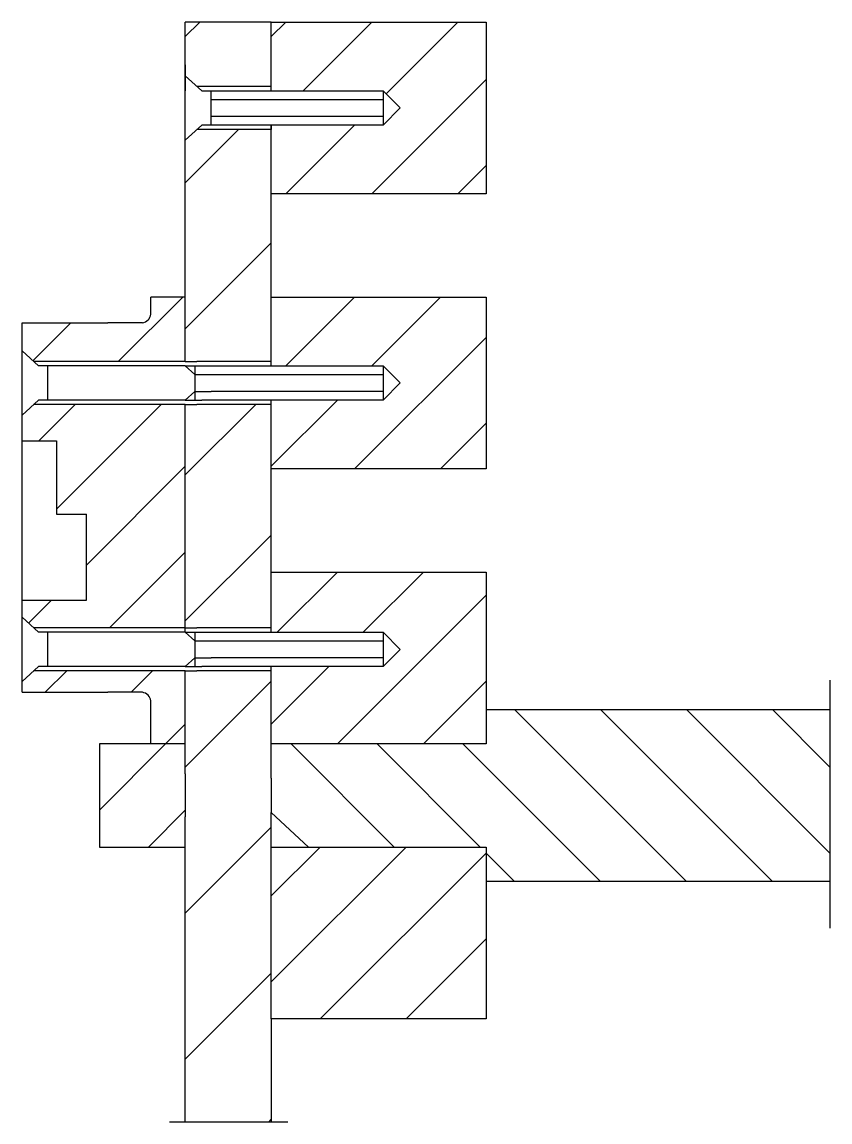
# Model space of a CAD drawing. Header units: centimetres. Extents: x -2268 to 4168, y -1681 to 1458.
# Drawn here: x 732.54 to 741.94, y 853.83 to 866.63 of the extents above; entities that cross this region are included whole.
import ezdxf

# ---------------------------------------------------------------- set-up
doc = ezdxf.new("R2010")
doc.units = ezdxf.units.CM
doc.layers.get('0').update_dxf_attribs({"color": 5})
for name, color, linetype in [('ARREDI_attrezzature', 175, 'Continuous'), ('filatura', 8, 'Continuous'), ('tratteggio', 5, 'Continuous')]:
    doc.layers.add(name, color=color, linetype=linetype)
pattern_1 = [(45, (613.102, 541.115), (-0.85, 0.85), [])]

msp = doc.modelspace()

# ---------------------------------------------------------------- hatches: boundary and pattern name
at = {"layer": 'ARREDI_attrezzature'}
h = msp.add_hatch(dxfattribs=at)
h.set_pattern_fill('JIS_WOOD', color=256, scale=1.7)
h.set_pattern_definition(pattern_1)
h.paths.add_polyline_path([(735.4428, 861.4256), (735.4428, 862.1756), (734.5781, 862.1756), (734.4428, 862.1756), (734.4428, 859.5756), (734.5781, 859.5756), (735.4428, 859.5756), (735.4428, 860.2256)])
h.paths.add_polyline_path([(735.4428, 864.6256), (735.4428, 865.3756), (734.5781, 865.3756), (734.4428, 865.2524), (734.4428, 862.6756), (734.5781, 862.6756), (735.4428, 862.6756), (735.4428, 863.4256)])
h.paths.add_polyline_path([(735.4428, 866.6256), (734.4428, 866.6256), (734.4428, 865.9988), (734.5781, 865.8756), (735.4428, 865.8756)])
h = msp.add_hatch(dxfattribs=at)
h.set_pattern_fill('JIS_WOOD', color=256, scale=1.7)
h.set_pattern_definition(pattern_1)
h.paths.add_polyline_path([(735.4428, 857.0256), (735.4428, 857.4256), (735.4428, 857.8256), (735.4428, 858.2256), (735.4428, 859.0256), (735.4428, 859.0756), (734.5781, 859.0756), (734.4428, 859.0756), (734.4428, 858.9756), (734.4428, 857.8756), (734.4428, 857.3756), (734.4428, 853.8256), (735.4428, 853.8256), (735.4428, 855.0256)])

# ---------------------------------------------------------------- linework, layer by layer
for p, q in [((734.4428, 862.6756), (734.4428, 866.6256)), ((735.4428, 866.6256), (734.4428, 866.6256)), ((735.4428, 866.6256), (735.9428, 866.6256)), ((734.4428, 866.1256), (734.4428, 865.8256)), ((734.633, 865.8256), (734.4428, 865.9988)), ((735.4428, 865.8756), (734.5781, 865.8756)), ((734.633, 865.8256), (736.7428, 865.8256)), ((734.7428, 865.8256), (734.7428, 865.8256)), ((735.4428, 865.8256), (735.4428, 865.8756)), ((736.7428, 865.8256), (736.7428, 865.4256)), ((736.7428, 865.8256), (736.9428, 865.6256)), ((736.7428, 865.4256), (736.9428, 865.6256)), ((734.633, 865.4256), (734.4428, 865.2524)), ((734.7428, 865.4256), (734.633, 865.4256)), ((736.7428, 865.4256), (734.7428, 865.4256)), ((735.4428, 865.4256), (735.4428, 865.3756)), ((735.4428, 865.3756), (734.5781, 865.3756)), ((735.4428, 863.4256), (735.4428, 864.6256)), ((734.4428, 863.4256), (734.0428, 863.4256)), ((734.0428, 863.2256), (734.0428, 863.4256)), ((732.5428, 858.8256), (732.5428, 863.1256)), ((732.5428, 863.1256), (733.5428, 863.1256)), ((733.7428, 863.1256), (733.5428, 863.1256)), ((733.9428, 863.1256), (733.7428, 863.1256)), ((732.733, 862.6256), (732.5428, 862.7988)), ((734.4428, 862.6756), (732.6781, 862.6756)), ((734.4428, 862.6256), (732.733, 862.6256)), ((734.4428, 862.6756), (734.5781, 862.6756)), ((734.4428, 862.6256), (734.633, 862.6256)), ((735.4428, 862.6756), (734.5781, 862.6756)), ((734.633, 862.6256), (736.7428, 862.6256)), ((734.7428, 862.6256), (734.7428, 862.6256)), ((736.7428, 862.6256), (736.9428, 862.4256)), ((736.7428, 862.6256), (736.7428, 862.2256)), ((736.7428, 862.2256), (736.9428, 862.4256)), ((732.733, 862.2256), (732.5428, 862.0524)), ((734.4428, 862.2256), (732.733, 862.2256)), ((734.4428, 862.2256), (734.633, 862.2256)), ((734.7428, 862.2256), (734.633, 862.2256)), ((736.7428, 862.2256), (734.7428, 862.2256)), ((734.4428, 862.1756), (732.6781, 862.1756)), ((734.4428, 859.5256), (734.4428, 862.1756)), ((734.4428, 862.1756), (734.5781, 862.1756)), ((735.4428, 862.1756), (734.5781, 862.1756)), ((735.4428, 861.4256), (735.4428, 862.1756)), ((732.5428, 861.7524), (732.9428, 861.7524)), ((732.9428, 861.7524), (732.9428, 860.8988)), ((735.4428, 860.2256), (735.4428, 861.4256)), ((732.9428, 860.8988), (733.2928, 860.8988)), ((733.2928, 859.8988), (733.2928, 860.8988)), ((732.5428, 859.8988), (733.2928, 859.8988)), ((732.733, 859.5256), (732.5428, 859.6988)), ((734.4428, 859.5756), (732.6781, 859.5756)), ((734.4428, 859.5256), (732.733, 859.5256)), ((734.4428, 859.5756), (734.5781, 859.5756)), ((734.4428, 859.5256), (734.633, 859.5256)), ((735.4428, 859.5756), (734.5781, 859.5756)), ((734.633, 859.5256), (736.7428, 859.5256)), ((736.7428, 859.5256), (736.9428, 859.3256)), ((736.7428, 859.5256), (736.7428, 859.1256)), ((736.7428, 859.1256), (736.9428, 859.3256)), ((732.733, 859.1256), (732.5428, 858.9524)), ((734.4428, 859.0756), (732.6781, 859.0756)), ((734.4428, 859.1256), (732.733, 859.1256)), ((734.4428, 859.1256), (734.633, 859.1256)), ((734.4428, 859.0756), (734.5781, 859.0756)), ((734.4428, 858.9756), (734.4428, 859.0756)), ((735.4428, 859.0756), (734.5781, 859.0756)), ((734.7428, 859.1256), (734.633, 859.1256)), ((736.7428, 859.1256), (734.7428, 859.1256)), ((735.4428, 859.0256), (735.4428, 859.1256)), ((734.4428, 857.8756), (734.4428, 858.9756)), ((732.5428, 858.8256), (733.5428, 858.8256)), ((733.7428, 858.8256), (733.5428, 858.8256)), ((733.9428, 858.8256), (733.7428, 858.8256)), ((734.0428, 858.4256), (734.0428, 858.7256)), ((737.9428, 858.6256), (741.9428, 858.6256)), ((737.9428, 858.6256), (741.9428, 858.6256)), ((734.0428, 858.2256), (734.0428, 858.4256)), ((734.4428, 858.2256), (733.4428, 858.2256)), ((733.4428, 858.2256), (733.4428, 857.0256)), ((735.4428, 857.8256), (735.4428, 858.2256)), ((734.4428, 857.8756), (734.4428, 857.3756)), ((735.4428, 857.8256), (735.4428, 857.4256)), ((734.4428, 853.8256), (734.4428, 857.3756)), ((735.4428, 857.0256), (735.4428, 857.4256)), ((733.4428, 857.0256), (734.4428, 857.0256)), ((741.9428, 856.6256), (737.9428, 856.6256)), ((735.4428, 855.0256), (735.4428, 853.8256))]:
    msp.add_line(p, q)
for points in [[(735.4428, 865.8256), (735.4428, 866.6256), (737.9428, 866.6256), (737.9428, 864.6256), (735.4428, 864.6256), (735.4428, 865.4256)], [(735.4428, 862.6256), (735.4428, 863.4256), (737.9428, 863.4256), (737.9428, 861.4256), (735.4428, 861.4256), (735.4428, 862.2256)], [(735.4428, 859.5256), (735.4428, 860.2256), (737.9428, 860.2256), (737.9428, 858.2256), (735.4428, 858.2256), (735.4428, 859.0256)]]:
    msp.add_lwpolyline(points)
msp.add_lwpolyline([(735.4428, 855.0256), (735.4428, 857.0256), (737.9428, 857.0256), (737.9428, 855.0256)], close=True)
for centre, start, end in [((733.927, 863.2415), 277.78442, 352.21558), ((733.927, 858.7098), 7.78442, 82.21558)]:
    msp.add_arc(centre, 0.1169, start, end)
at = {"layer": 'ARREDI_attrezzature', "linetype": 'Continuous'}
for p, q in [((735.4428, 866.4558), (735.6126, 866.6256)), ((735.8126, 865.8256), (736.6126, 866.6256)), ((736.7777, 865.7907), (737.6126, 866.6256)), ((736.6126, 864.6256), (737.9428, 865.9558)), ((735.6126, 864.6256), (736.4126, 865.4256)), ((737.6126, 864.6256), (737.9428, 864.9558)), ((733.6626, 862.6756), (734.4126, 863.4256)), ((735.6126, 862.6256), (736.4126, 863.4256)), ((736.6126, 862.6256), (737.4126, 863.4256)), ((732.67, 862.683), (733.1126, 863.1256)), ((736.4126, 861.4256), (737.9428, 862.9558)), ((735.4428, 861.4558), (736.2126, 862.2256)), ((732.7394, 861.7524), (733.1626, 862.1756)), ((732.9428, 860.9558), (734.1626, 862.1756)), ((737.4126, 861.4256), (737.9428, 861.9558)), ((733.2928, 860.3058), (734.4428, 861.4558)), ((733.5626, 859.5756), (734.4428, 860.4558)), ((735.5126, 859.5256), (736.2126, 860.2256)), ((736.5126, 859.5256), (737.2126, 860.2256)), ((736.2126, 858.2256), (737.9428, 859.9558)), ((732.6177, 859.6307), (732.8858, 859.8988)), ((732.8126, 858.8256), (733.0626, 859.0756)), ((733.8126, 858.8256), (734.0626, 859.0756)), ((735.4428, 858.4558), (736.1126, 859.1256)), ((737.2126, 858.2256), (737.9428, 858.9558)), ((740.2729, 856.6256), (738.2729, 858.6256)), ((741.2729, 856.6256), (739.2729, 858.6256)), ((741.9428, 856.9558), (740.2729, 858.6256)), ((741.9428, 857.9558), (741.2729, 858.6256)), ((734.2126, 858.2256), (734.4428, 858.4558)), ((733.4428, 857.4558), (734.2126, 858.2256)), ((736.8729, 857.0256), (735.6729, 858.2256)), ((739.2729, 856.6256), (737.6709, 858.2256)), ((734.0126, 857.0256), (734.4428, 857.4558)), ((735.4428, 856.4558), (736.0126, 857.0256)), ((735.4428, 855.4558), (737.0126, 857.0256)), ((736.0126, 855.0256), (737.9428, 856.9558)), ((738.2729, 856.6256), (737.9428, 856.9558)), ((737.0126, 855.0256), (737.9428, 855.9558))]:
    msp.add_line(p, q, dxfattribs=at)
at = {"layer": 'ARREDI_attrezzature'}
for p, q in [((736.6729, 858.2256), (737.8729, 857.0256)), ((735.4428, 857.4256), (735.875, 857.0256))]:
    msp.add_line(p, q, dxfattribs=at)
at = {"layer": 'filatura'}
for p, q in [((734.7428, 865.4256), (734.7428, 865.8256)), ((734.7428, 865.7256), (736.7428, 865.7256)), ((736.7428, 865.5256), (734.7428, 865.5256)), ((732.8428, 862.2256), (732.8428, 862.6256)), ((734.4428, 862.6256), (734.5526, 862.5256)), ((734.5526, 862.6256), (734.5526, 862.2256)), ((734.5526, 862.5256), (734.7428, 862.5256)), ((734.7428, 862.5256), (736.7428, 862.5256)), ((734.4428, 862.2256), (734.5526, 862.3256)), ((734.5526, 862.3256), (734.7428, 862.3256)), ((736.7428, 862.3256), (734.7428, 862.3256)), ((732.8428, 859.1256), (732.8428, 859.5256)), ((734.4428, 859.5256), (734.5526, 859.4256)), ((734.5526, 859.5256), (734.5526, 859.1256)), ((734.5526, 859.4256), (734.7428, 859.4256)), ((734.7428, 859.4256), (736.7428, 859.4256)), ((734.4428, 859.1256), (734.5526, 859.2256)), ((734.5526, 859.2256), (734.7428, 859.2256)), ((736.7428, 859.2256), (734.7428, 859.2256))]:
    msp.add_line(p, q, dxfattribs=at)
at = {"layer": 'tratteggio'}
for p, q in [((741.9428, 858.9656), (741.9428, 856.0801)), ((735.6356, 853.8256), (734.2583, 853.8256))]:
    msp.add_line(p, q, dxfattribs=at)

doc.saveas('drawing.dxf')
